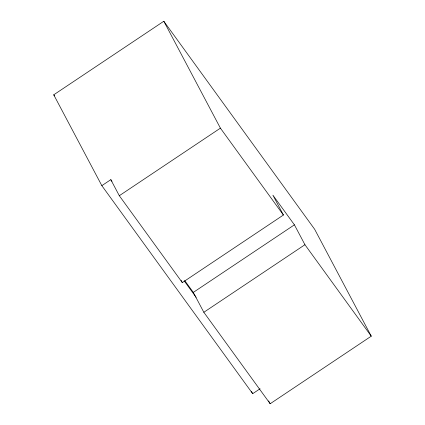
<?xml version="1.0" encoding="UTF-8"?>
<svg xmlns="http://www.w3.org/2000/svg" width="425" height="425" viewBox="0 0 425 425"><rect width="100%" height="100%" fill="white"/><g stroke="black" fill="none" stroke-linecap="round" stroke-linejoin="round"><path stroke-width="0.64" d="M260.079 388.758L252.689 393.693L101.841 185.661L53.741 94.812L163.811 21.25L314.659 229.282L371.259 336.18L270.162 403.75L203.835 312.285L193.306 292.4L184.854 280.739M101.841 185.661L110.813 179.663L111.977 181.273M371.259 336.18L304.938 244.715L294.408 224.83L272.882 195.149L283.411 215.029L182.309 282.598L119.308 195.718L220.41 128.148L163.811 21.25M193.306 292.4L294.408 224.83M203.835 312.285L304.938 244.715M220.41 128.148L283.411 215.029M53.741 94.812L54.517 95.891M184.19 280.861L196.111 297.303M268.642 400.881L270.162 403.75M251.451 391.351L252.689 393.693M181.098 280.303L182.309 282.598M110.813 179.663L119.308 195.718"/></g></svg>
